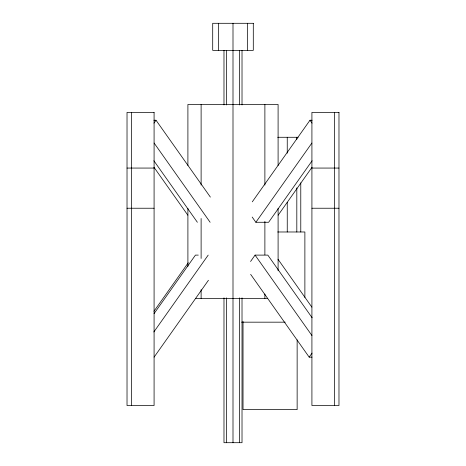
<?xml version="1.0" encoding="UTF-8"?>
<svg xmlns="http://www.w3.org/2000/svg" width="466" height="466" viewBox="0 0 466 466"><rect width="100%" height="100%" fill="white"/><g stroke="black" fill="none" stroke-linecap="round" stroke-linejoin="round"><path stroke-width="0.7" d="M153.966 123.129L156.017 120.234L210.37 197.101M153.949 311.276L188.229 262.789M154.048 313.641L195.44 255.106L198.277 255.106M153.844 331.973L208.197 255.106M252.287 201.83L309.983 120.234L312.109 120.234M154.083 357.148L208.436 280.276M252.182 217.057L255.869 222.276L311.894 143.039M312.109 160.776L268.626 222.276L255.869 222.276M278.15 215.181L312.016 167.282M250.557 261.484L255.065 255.106L267.822 255.106L312.144 317.783M250.65 274.363L309.185 357.148L312.051 353.088M153.891 120.234L156.017 120.234M277.684 137.278L298.135 137.278M127.02 168.063L131.389 168.063M131.534 168.063L154.083 168.063M311.917 168.063L334.466 168.063M334.611 168.063L338.98 168.063M127.02 208.232L131.389 208.232M131.534 208.232L154.083 208.232M311.917 208.232L334.466 208.232M334.611 208.232L338.98 208.232M277.684 231.981L304.88 231.981L304.88 297.448M195.551 298.391L267.67 298.391M241.598 322.175L285.244 322.175M309.185 357.148L312.016 357.148M309.983 120.234L312.034 123.129M277.992 259.242L311.865 307.141M255.065 255.106L311.929 335.52M154.106 143.039L210.131 222.276M153.891 160.776L197.374 222.276M153.984 167.282L187.85 215.181M334.466 112.393L334.466 405.525M300.78 182.823L300.78 231.981M297.139 339.865L297.139 409.637L243.025 409.637L243.025 321.47M296.813 137.278L296.813 139.451M296.813 187.885L296.813 231.981M287.248 137.278L287.248 153.186M287.248 202.343L287.248 231.981M278.097 165.482L278.097 104.471L187.903 104.471L187.903 165.482M278.097 208.331L278.097 270.793M264.886 104.471L264.886 185.089M264.886 221.402L264.886 254.815M264.886 294.034L264.886 298.391M247.347 23.3L247.347 50.357M242.017 50.357L242.017 104.949M242.017 297.844L242.017 442.7L223.983 442.7L223.983 297.844M239.378 50.357L239.378 104.949M239.378 297.844L239.378 442.7M233 23.3L233 442.7M226.622 50.357L226.622 104.949M226.622 297.844L226.622 442.7M223.983 50.357L223.983 104.949M218.653 23.3L218.653 50.357M201.114 104.471L201.114 185.089M201.114 218.502L201.114 258.444M201.114 289.677L201.114 298.391M187.903 208.331L187.903 266.435M131.534 112.393L131.534 405.525M253.294 23.3L212.706 23.3L212.706 50.357L253.294 50.357L253.294 23.3M154.083 112.393L127.02 112.393L127.02 405.525L154.083 405.525L154.083 112.393M338.98 112.393L311.917 112.393L311.917 405.525L338.98 405.525L338.98 112.393"/></g></svg>
